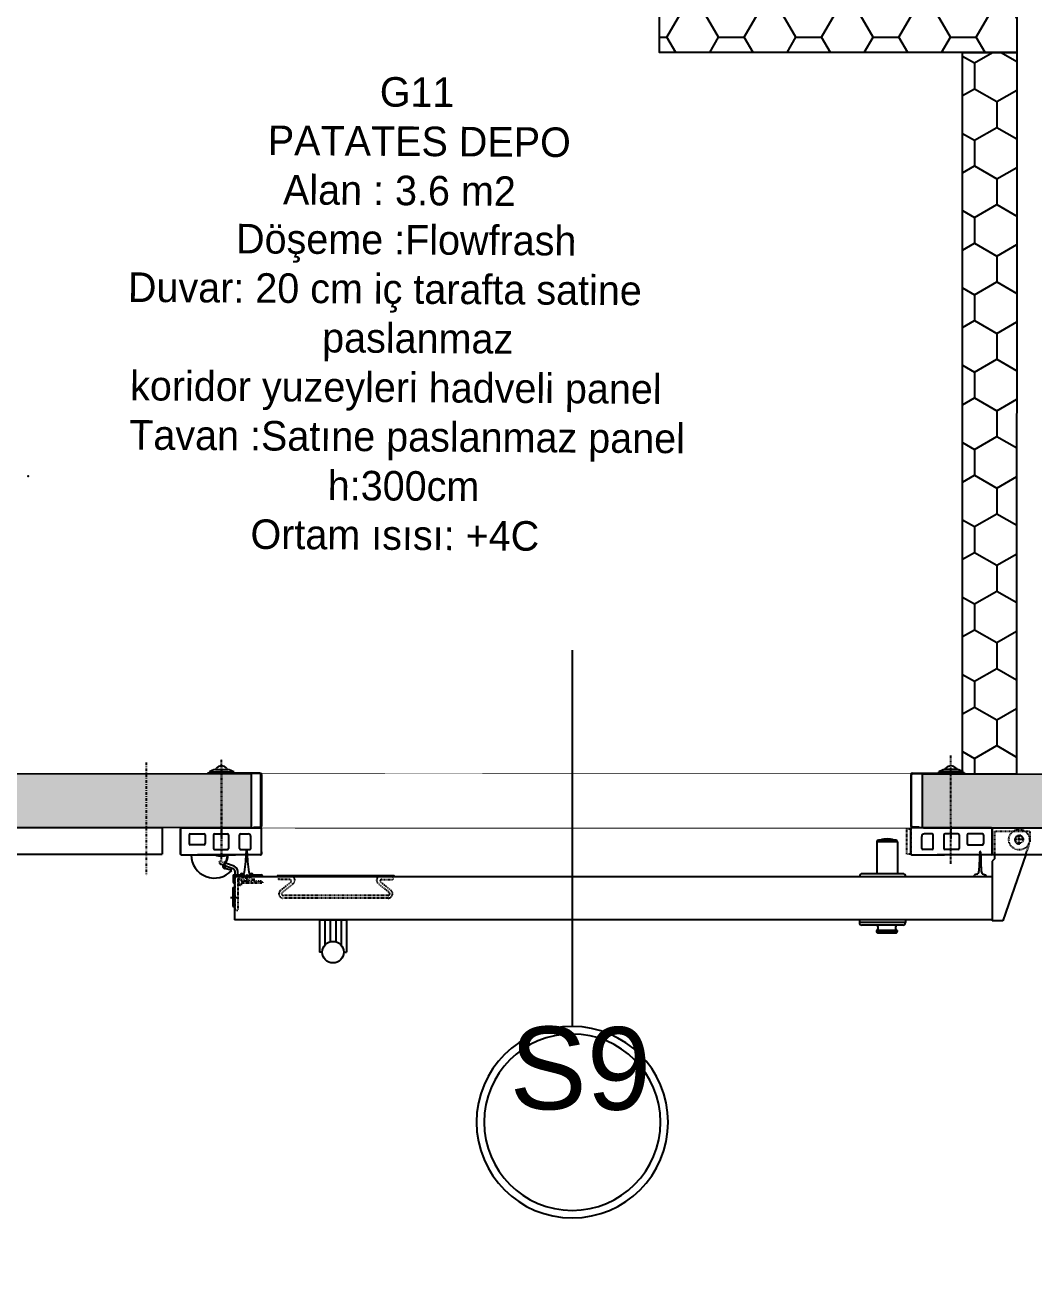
# Model space of a CAD drawing. Header units: millimetres. Extents: x 17474 to 44983, y -1049 to 14585.
# Drawn here: x 21707.8 to 21894.3, y 204.4 to 435.7 of the extents above; entities that cross this region are included whole.
import ezdxf

# ---------------------------------------------------------------- set-up
doc = ezdxf.new("R2010")
doc.units = ezdxf.units.MM
doc.set_wipeout_variables(frame=1)
doc.linetypes.add('STRICHPUNKT', pattern=[1, 0.5, -0.25, 0, -0.25])
doc.linetypes.add('VERDECKT', pattern=[0.375, 0.25, -0.125])
for name, color, linetype in [('10 CM  SOĞUK ODA PANEL-PASLANMAZ KAPLAMA', 253, 'Continuous'), ('ACHSEN', 12, 'STRICHPUNKT'), ('BEMASSUNG', 9, 'Continuous'), ('DUVARIC', 254, 'Continuous'), ('NOKTA', 7, 'Continuous'), ('SOĞUK ODA KAPI', 42, 'Continuous'), ('TEXT03', 2, 'Continuous'), ('TXT-YOO', 7, 'Continuous'), ('UMRISS02', 1, 'Continuous'), ('UMRISS03', 2, 'Continuous'), ('UMRISS05', 3, 'Continuous'), ('VERDECKTE', 13, 'VERDECKT'), ('YAZI-1_OGE', 255, 'Continuous')]:
    doc.layers.add(name, color=color, linetype=linetype)
doc.layers.add('INT-ELE-1', color=7, linetype='Continuous', true_color=0x8f8f8f)
doc.styles.add('MEKAN', font='stylu.ttf', dxfattribs={"height": 13})

# ---------------------------------------------------------------- blocks, each defined once
blk = doc.blocks.new('KAPI KODU')
at = {"layer": 'YAZI-1_OGE', "color": 3}
blk.add_line((15638.78, 6518.22), (15638.78, 6587.78), dxfattribs=at)
for radius in [17.7, 16.3]:
    blk.add_circle((15638.78, 6605.48), radius, dxfattribs=at)
blk = doc.blocks.new('11')
at = {"layer": 'UMRISS05'}
for p, q in [((-32.4, 35.6), (17.6, 35.6)), ((-32.4, 35.6), (-32.4, -24.4)), ((-22.4, 35.6), (-22.4, -11.2)), ((-12.4, 35.6), (-12.4, -5)), ((-2.4, 35.6), (-2.4, -5)), ((7.6, 35.6), (7.6, -11.2)), ((17.6, 35.6), (17.6, -24.4)), ((-27.4, -24.4), (-32.4, -24.4)), ((12.6, -24.4), (17.6, -24.4))]:
    blk.add_line(p, q, dxfattribs=at)
blk.add_circle((-7.4, -24.4), 20, dxfattribs=at)
blk = doc.blocks.new('A$C304B054E')
at = {"layer": 'TEXT03'}
h = blk.add_hatch(dxfattribs=at)
h.set_pattern_fill('ANSI31', color=256, angle=-90, style=0)
h.set_pattern_definition([(225, (2402.35979, 1807.77767), (-0.088388348, 0.088388348), [])])
h.paths.add_polyline_path([(1318.5, 227.2, 0.16), (1293.5, 227.2)])
at = {"layer": 'ACHSEN'}
for p, q in [((76, 188.6), (76, 376.8)), ((1424, 183.3), (1424, 384)), ((76, 361.6), (76, 195.4)), ((76, 253.1), (76, 229.1)), ((1424, 253.1), (1424, 229.1))]:
    blk.add_line(p, q, dxfattribs=at)
at = {"layer": 'ACHSEN', "ltscale": 0.1}
for p, q in [((1550, 219), (1550, 237)), ((1559, 228), (1541, 228))]:
    blk.add_line(p, q, dxfattribs=at)
at = {"layer": 'ACHSEN'}
blk.add_lwpolyline([(1342.7, 247.9), (1349.8, 247.9), (1349.8, 201.2), (1342.7, 201.2)], close=True, dxfattribs=at)
at = {"layer": 'BEMASSUNG'}
for p, q in [((130.9, 350), (130.9, 250)), ((1370.9, 350), (1370.9, 250))]:
    blk.add_line(p, q, dxfattribs=at)
at = {"layer": 'TEXT03'}
for p, q in [((1325, 224.2), (1287, 224.2)), ((1287, 224.2), (1287, 165.2)), ((1322, 227.2), (1290, 227.2)), ((1322, 227.2), (1290, 227.2)), ((1325, 224.2), (1325, 165)), ((1335.2, 165), (1260.2, 165)), ((1339.8, 80), (1254.8, 80)), ((1254.8, 80), (1254.8, 75)), ((1339.8, 75), (1254.8, 75)), ((1334.8, 70), (1259.8, 70)), ((1339.8, 80), (1339.8, 75)), ((1324.6, 60), (1286.6, 60)), ((1286.6, 60), (1286.6, 58)), ((1324.6, 58), (1286.6, 58)), ((1322.6, 55), (1288.6, 55)), ((1324.6, 60), (1324.6, 58))]:
    blk.add_line(p, q, dxfattribs=at)
for centre, radius, start, end in [((1290, 224.2), 3, 90, 180), ((1306, 189.2), 40.1, 71.8194, 108.1806), ((1322, 224.2), 3, 0, 90), ((1260.2, 160), 5, 90, 180), ((1335.2, 160), 5, 0, 90), ((1259.8, 75), 5, 180, 270), ((1283.9, 65), 5.65, 297.764, 62.236), ((1327.2, 65), 5.65, 117.764, 242.236), ((1334.8, 75), 5, 270, 0), ((1291, 58.8), 4.5, 190.0611, 237.319), ((1320.1, 58.8), 4.5, 302.681, 349.9389)]:
    blk.add_arc(centre, radius, start, end, dxfattribs=at)
at = {"layer": 'UMRISS02'}
blk.add_line((92.6, 121), (108, 121), dxfattribs=at)
at = {"layer": 'UMRISS03'}
for p, q in [((147, 351.2), (50, 351.2)), ((50, 351.2), (50, 350)), ((147.3, 350), (50, 350)), ((53.5, 353.2), (98.5, 353.2)), ((53.5, 353.2), (53.5, 351.2)), ((53.5, 351.2), (98.5, 351.2)), ((64.6, 357.7), (66, 359.5)), ((64.6, 357.7), (87.4, 357.7)), ((86, 359.5), (87.4, 357.7)), ((98.5, 351.2), (98.5, 353.2)), ((148.8, 252.7), (148.8, 348.5)), ((150, 348.2), (150, 253)), ((1350, 348.2), (1350, 253)), ((1351.2, 252.7), (1351.2, 348.5)), ((1352.7, 350), (1450, 350)), ((1353, 351.2), (1450, 351.2)), ((1401.5, 351.2), (1401.5, 353.2)), ((1446.5, 353.2), (1401.5, 353.2)), ((1446.5, 351.2), (1401.5, 351.2)), ((1414, 359.5), (1412.6, 357.7)), ((1435.4, 357.7), (1412.6, 357.7)), ((1435.4, 357.7), (1434, 359.5)), ((1446.5, 353.2), (1446.5, 351.2)), ((1450, 351.2), (1450, 350)), ((150, 331.7), (150, 253)), ((0, 248), (0, 202)), ((0, 202), (0, 248)), ((2, 250), (135.1, 250)), ((16, 236.7), (16, 220.7)), ((18, 238.7), (44, 238.7)), ((46, 236.7), (46, 220.7)), ((61, 236.7), (61, 211.7)), ((63, 238.7), (87, 238.7)), ((89, 236.7), (89, 211.7)), ((109, 211.7), (109, 236.7)), ((111, 238.7), (125, 238.7)), ((130, 211.7), (130, 233.7)), ((135, 251.2), (147.3, 251.2)), ((135, 251.2), (135, 250)), ((135, 251.2), (135.1, 251.2)), ((135, 250), (148, 250)), ((143.8, 250), (147, 250)), ((150, 200), (150, 248)), ((1350, 202), (1350, 248)), ((1365, 250), (1352, 250)), ((1365, 251.2), (1352.7, 251.2)), ((1356.2, 250), (1353, 250)), ((1365, 251.2), (1364.9, 251.2)), ((1498, 250), (1364.9, 250)), ((1365, 251.2), (1365, 250)), ((1370, 211.7), (1370, 233.7)), ((1389, 238.7), (1375, 238.7)), ((1391, 211.7), (1391, 236.7)), ((1411, 236.7), (1411, 211.7)), ((1437, 238.7), (1413, 238.7)), ((1439, 236.7), (1439, 211.7)), ((1454, 236.7), (1454, 220.7)), ((1482, 238.7), (1456, 238.7)), ((1484, 236.7), (1484, 220.7)), ((1500, 248), (1500, 202)), ((1500, 202), (1500, 248)), ((44, 218.7), (18, 218.7)), ((63, 209.7), (87, 209.7)), ((111, 209.7), (128, 209.7)), ((1389, 209.7), (1372, 209.7)), ((1437, 209.7), (1413, 209.7)), ((1456, 218.7), (1482, 218.7)), ((2, 200), (89.4, 200)), ((2, 200), (101.7, 200)), ((2, 200), (3, 200)), ((150, 200), (88.2, 200)), ((1352, 200), (1411.8, 200)), ((1498, 200), (1398.3, 200)), ((1498, 200), (1410.6, 200)), ((1477.5, 204.1), (1475.8, 169.6)), ((1478.5, 204.1), (1480.1, 169.6)), ((1498, 200), (1497, 200)), ((1505, 193), (1500, 188)), ((1505, 193), (1500, 188)), ((1500, 188), (1500, 78)), ((1505, 193), (1505, 200.5)), ((1505, 193), (1505, 200.5)), ((1562.2, 200.5), (1520, 78)), ((81.3, 179.5), (81.3, 179.5)), ((97.7, 174.1), (82.1, 179.8)), ((99.4, 178.8), (83.1, 184.7)), ((97.5, 163), (97.5, 150)), ((97.5, 163), (114.8, 163)), ((97.5, 163), (114.8, 163)), ((97.5, 163), (97.5, 150)), ((101, 163), (101, 169.4)), ((103, 163), (117, 163)), ((106, 163), (106, 169.4)), ((106, 163), (117, 163)), ((113.9, 165.5), (115.5, 165.5)), ((117.1, 160), (114.8, 163)), ((118, 160.3), (118, 162)), ((127, 160.3), (127, 162)), ((127.9, 160), (130.2, 163)), ((128, 163), (142, 163)), ((128, 163), (142, 163)), ((128.5, 163), (147.3, 163)), ((129.5, 165.5), (131.1, 165.5)), ((130.2, 163), (149, 163)), ((1471.7, 164.2), (1468.1, 163)), ((1484.2, 164.2), (1487.8, 163)), ((97, 139.5), (100, 139.5)), ((97, 139.5), (97, 104.5)), ((99.5, 148), (100, 148)), ((100, 160), (108, 160)), ((100, 160), (108, 160)), ((100, 160), (100, 148)), ((103.5, 160), (117.6, 160)), ((120.9, 160), (120.9, 160.3)), ((124.9, 160), (124.9, 160.3)), ((137, 160), (131, 160)), ((136.5, 160), (151.5, 160)), ((151.5, 160.5), (151.5, 160)), ((395, 161), (179, 161)), ((1466.5, 160), (1466.8, 161.5)), ((1489.5, 160), (1489.1, 161.5)), ((97, 104.5), (100, 104.5)), ((1520, 78), (1500, 78))]:
    blk.add_line(p, q, dxfattribs=at)
at = {"layer": 'UMRISS03', "linetype": 'STRICHPUNKT'}
for p, q in [((1477.2, 204.1), (1476.7, 195.5)), ((1478.8, 204.1), (1479.2, 195.5))]:
    blk.add_line(p, q, dxfattribs=at)
at = {"layer": 'UMRISS03', "flags": 128}
for points in [[(81.3, 179.5), (81.1, 179.5), (80.7, 179.7), (80.5, 179.8), (80.4, 179.9), (80.3, 180), (80.3, 180), (80.3, 180), (80.3, 180)], [(81.9, 174.8), (82.2, 175.2), (82.4, 175.7), (82.5, 176.3), (82.6, 176.8), (82.6, 177.4), (82.6, 177.9), (82.4, 178.3), (82.2, 178.7), (82, 179.1), (81.7, 179.3), (81.3, 179.4)]]:
    blk.add_lwpolyline(points, dxfattribs=at)
at = {"layer": 'UMRISS03'}
for centre, radius, start, end in [((76, 314.2), 45, 104.7316, 120), ((76, 351.2), 13, 39.7021, 140.2979), ((76, 314.2), 45, 60, 75.2684), ((147, 348.2), 3, 0, 90), ((147.3, 348.5), 1.5, 0, 90), ((1353, 348.2), 3, 90, 180), ((1352.7, 348.5), 1.5, 90, 180), ((1424, 314.2), 45, 104.7316, 120), ((1424, 351.2), 13, 39.7021, 140.2979), ((1424, 314.2), 45, 60, 75.2684), ((2, 248), 2, 90, 180), ((18, 236.7), 2, 90, 180), ((44, 236.7), 2, 0, 90), ((63, 236.7), 2, 90, 180), ((87, 236.7), 2, 0, 90), ((111, 236.7), 2, 90, 180), ((125, 233.7), 5, 0, 90), ((147, 253), 3, 270, 0), ((147.3, 252.7), 1.5, 270, 0), ((148, 248), 2, 0, 90), ((1353, 253), 3, 180, 270), ((1352, 248), 2, 90, 180), ((1352.7, 252.7), 1.5, 180, 270), ((1375, 233.7), 5, 90, 180), ((1389, 236.7), 2, 0, 90), ((1413, 236.7), 2, 90, 180), ((1437, 236.7), 2, 0, 90), ((1456, 236.7), 2, 90, 180), ((1482, 236.7), 2, 0, 90), ((1498, 248), 2, 0, 90), ((18, 220.7), 2, 180, 270), ((44, 220.7), 2, 270, 0), ((63, 211.7), 2, 180, 270), ((87, 211.7), 2, 270, 0), ((111, 211.7), 2, 180, 270), ((128, 211.7), 2, 270, 0), ((1372, 211.7), 2, 180, 270), ((1389, 211.7), 2, 270, 0), ((1413, 211.7), 2, 180, 270), ((1437, 211.7), 2, 270, 0), ((1456, 220.7), 2, 180, 270), ((1482, 220.7), 2, 270, 0), ((2, 202), 2, 180, 270), ((62.9, 200), 43, 180, 318.0866), ((75.7, 225.1), 27.4, 246.6205, 293.3795), ((60.3, 200), 28, 317.518, 0.0451), ((-217.7, 218.6), 339.9, 351.4567, 357.9851), ((122.5, 207.2), 0.75, 320.1906, 219.8094), ((121.7, 206.6), 0.25, 357.9851, 39.8094), ((123.3, 206.6), 0.25, 140.1906, 182.0149), ((462.7, 218.6), 339.9, 182.0149, 188.5433), ((148, 202), 2, 270, 0), ((1352, 202), 2, 180, 270), ((1478, 204.8), 0.75, 320.1906, 219.8094), ((1477.2, 204.1), 0.25, 357.9851, 39.8094), ((1478.7, 204.1), 0.25, 140.1906, 182.0149), ((1498, 202), 2, 270, 0), ((82.4, 184.2), 3.42, 223.9504, 244.5133), ((82.3, 179.6), 2.02, 132.0695, 168.2654), ((81.5, 181), 1.52, 217.9227, 258.3654), ((96, 169.4), 5, 0, 70), ((96, 169.4), 10, 0, 70), ((114, 162.5), 3, 90.4655, 170.4098), ((115.4, 168.5), 3, 270.4655, 351.4567), ((117, 162), 1, 0, 90), ((122.9, 160.3), 2, 0, 180), ((129.5, 168.5), 3, 188.5433, 270), ((128, 162), 1, 90, 180), ((131, 162.5), 3, 9.5902, 89.5345), ((149, 160.5), 2.5, 0, 90), ((1468.8, 161.1), 2, 108.4175, 168), ((1469.8, 169.8), 6, 288.4175, 357.2876), ((1486.1, 169.8), 6, 182.7124, 251.5825), ((1487.2, 161.1), 2, 12, 71.5825), ((99.5, 150), 2, 180, 284.4626), ((99.5, 150), 2, 180, 270)]:
    blk.add_arc(centre, radius, start, end, dxfattribs=at)
at = {"layer": 'UMRISS03', "linetype": 'STRICHPUNKT'}
blk.add_arc((1478, 204.8), 1.05, 321.2647, 218.7353, dxfattribs=at)
at = {"layer": 'UMRISS03'}
for points, knots in [([(79.9, 181.8), (80.5, 182.4), (81, 183.1), (82, 184.4), (82.5, 185.1), (83.8, 187.2), (84.5, 188.7), (85.4, 191), (85.7, 191.8), (86, 193), (86.2, 193.4), (86.3, 194.2), (86.4, 194.6), (86.8, 196.7), (87, 198.3), (87, 200)], [0, 0, 0, 0, 0.125, 0.125, 0.25, 0.25, 0.5, 0.5, 0.625, 0.625, 0.6875, 0.6875, 0.75, 0.75, 1, 1, 1, 1]), ([(79.9, 181.8), (79.6, 181.5), (79.3, 181.1), (78.9, 180.5), (78.8, 180.3), (78.6, 179.9), (78.6, 179.7), (78.5, 179.3), (78.4, 179.1), (78.4, 178.7), (78.4, 178.5), (78.4, 178.1), (78.4, 177.9), (78.5, 177.5), (78.6, 177.4), (78.7, 177), (78.8, 176.9), (79, 176.6), (79.1, 176.4), (79.5, 176.1), (79.7, 175.8), (80.3, 175.4), (80.6, 175.3), (81.2, 175), (81.6, 174.9), (81.9, 174.8)], [0, 0, 0, 0, 0.125, 0.125, 0.1875, 0.1875, 0.25, 0.25, 0.3125, 0.3125, 0.375, 0.375, 0.4375, 0.4375, 0.5, 0.5, 0.5625, 0.5625, 0.625, 0.625, 0.75, 0.75, 0.875, 0.875, 1, 1, 1, 1]), ([(94.9, 171.3), (94.9, 171.3), (94.9, 171.3), (94.7, 171.4), (94.1, 171.5), (93.3, 171.7), (92.2, 172), (90.8, 172.4), (89.3, 172.8), (87.4, 173.3), (85.4, 173.8), (83.5, 174.3), (82.3, 174.7), (81.9, 174.8)], [0, 0, 0, 0, 0.050779, 0.152275, 0.250909, 0.349543, 0.451055, 0.552565, 0.651102, 0.749638, 0.851083, 0.952528, 1, 1, 1, 1])]:
    blk.add_open_spline(points, degree=3, knots=knots, dxfattribs=at)
at = {"layer": 'UMRISS05'}
for p, q in [((1499, 250), (2810, 250)), ((0, 200.5), (0, 202)), ((99.9, 200), (31.6, 200)), ((150.6, 203), (150.6, 205.3)), ((1500, 200.5), (1500, 202)), ((1500, 200.5), (2810, 200.5)), ((100, 160), (100, 80)), ((100, 160), (1500, 160)), ((120, 160), (100, 160)), ((100, 160), (108, 160)), ((120, 160), (100, 160)), ((100, 160), (108, 160)), ((120, 160), (100, 160)), ((178, 160), (179, 161)), ((178, 160), (179, 161)), ((396, 160), (395, 161)), ((1500, 160), (1500, 80)), ((1500, 80), (100, 80))]:
    blk.add_line(p, q, dxfattribs=at)
blk.add_arc((147.6, 203), 3, 270, 0, dxfattribs=at)
at = {"layer": 'VERDECKTE', "ltscale": 0.1}
for p, q in [((1570, 243), (1505, 243)), ((1505, 200.5), (1505, 243)), ((1570, 243), (1570, 223)), ((1562.2, 200.5), (1570, 223))]:
    blk.add_line(p, q, dxfattribs=at)
at = {"layer": 'VERDECKTE'}
for p, q in [((72.3, 186.5), (72.9, 188.4)), ((83.1, 184.7), (72.9, 188.4)), ((82.1, 179.8), (74.1, 182.7)), ((101, 97), (101, 163)), ((106, 163), (106, 97)), ((107.5, 156), (107.5, 155.5)), ((107.5, 156), (108.5, 156)), ((107.5, 155.5), (109, 152)), ((107.5, 152), (109, 152)), ((107.5, 152), (107.5, 151.5)), ((107.5, 151.5), (109, 148)), ((107.5, 148), (109, 148)), ((107.5, 148), (107.5, 147.5)), ((107.5, 147.5), (108.5, 145.2)), ((109, 159), (109, 156.5)), ((110.3, 144), (112.5, 144)), ((112.5, 159), (112.5, 152)), ((112.5, 147), (112.5, 144)), ((113.5, 151), (131.5, 151)), ((113.5, 148), (151.5, 148)), ((119.2, 152.2), (114, 159)), ((116.8, 159.3), (114.5, 159.8)), ((120, 151.8), (125, 151.8)), ((120.9, 156.3), (120.9, 160)), ((124.9, 156.3), (124.9, 160)), ((125.8, 152.2), (131, 159)), ((128.2, 159.3), (130.4, 159.8)), ((132.5, 159), (132.5, 152)), ((135.5, 159), (135.5, 151.5)), ((136.5, 150.5), (139, 150.5)), ((139.5, 152), (139.5, 151)), ((139.5, 152), (140, 152)), ((140, 152), (143.5, 150.5)), ((143.5, 152), (143.5, 150.5)), ((143.5, 152), (144, 152)), ((144, 152), (147.5, 150.5)), ((147.5, 152), (148, 152)), ((147.5, 152), (147.5, 150.5)), ((148, 152), (150.3, 151)), ((151.5, 149.2), (151.5, 148)), ((180.8, 159), (181.5, 154.5)), ((181.5, 159), (180.8, 159)), ((181.5, 160), (181.5, 159)), ((181.5, 154.6), (181.6, 154.5)), ((202, 154.5), (181.5, 154.5)), ((184.5, 133.8), (204.1, 149.4)), ((188.1, 130.3), (209.3, 147.5)), ((384.5, 161), (190.4, 161)), ((385.9, 130.3), (364.7, 147.5)), ((389.5, 133.8), (369.9, 149.4)), ((372, 154.5), (392.5, 154.5)), ((392.5, 160), (392.5, 159)), ((393.3, 159), (392.5, 154.5)), ((392.5, 159), (393.3, 159)), ((384, 125), (190, 125)), ((384, 120), (190, 120)), ((106, 97), (101, 97))]:
    blk.add_line(p, q, dxfattribs=at)
for radius in [19, 7]:
    blk.add_circle((1550, 228), radius, dxfattribs=at)
for centre, radius, start, end in [((1550, 228), 8, 342.3382, 281.6046), ((75.1, 185.5), 3, 161.2417, 250), ((1505.4, 201.5), 1.5, 270, 315), ((108, 159), 1, 0, 90), ((108.5, 156.5), 0.5, 270, 0), ((110.3, 146), 2, 203.1986, 270), ((113.5, 159), 1, 90, 180), ((113.5, 152), 1, 180, 270), ((113.5, 147), 1, 90, 180), ((114.4, 159.3), 0.5, 77.0808, 217), ((117, 160.3), 1, 260, 0), ((120, 152.8), 1, 217, 270), ((122.9, 156.3), 2, 180, 0), ((125, 152.8), 1, 270, 323), ((128, 160.3), 1, 180, 280), ((130.6, 159.3), 0.5, 323, 102.9192), ((131.5, 159), 1, 0, 90), ((131.5, 152), 1, 270, 0), ((136.5, 159), 1, 90, 180), ((136.5, 151.5), 1, 180, 270), ((139, 151), 0.5, 270, 0), ((149.5, 149.2), 2, 0, 66.8014), ((202, 151.5), 3, 315, 90), ((203.5, 153), 8, 313.2038, 90), ((370.5, 153), 8, 90, 223.2038), ((372, 151.5), 3, 90, 225), ((190, 128), 8, 130.4238, 270), ((190, 128), 3, 130.4238, 270), ((384, 128), 8, 270, 49.5762), ((384, 128), 3, 270, 49.5762)]:
    blk.add_arc(centre, radius, start, end, dxfattribs=at)
at = {"layer": 'BEMASSUNG'}
blk.add_blockref('11', (289.4, 44.4), dxfattribs=at)
blk = doc.blocks.new('A$C7A7A3370')
at = {"layer": 'ACHSEN'}
blk.add_line((535.49, 130.64), (535.49, 109.74), dxfattribs=at)
at = {"layer": 'UMRISS05'}
for p, q in [((407.94, 118.61), (538.45, 118.61)), ((538.45, 118.61), (538.45, 113.66)), ((413.7, 113.66), (538.45, 113.66))]:
    blk.add_line(p, q, dxfattribs=at)

msp = doc.modelspace()

# ---------------------------------------------------------------- hatches: boundary and pattern name
at = {"layer": '10 CM  SOĞUK ODA PANEL-PASLANMAZ KAPLAMA'}
h = msp.add_hatch(dxfattribs=at)
h.set_pattern_fill('HONEY', color=256, scale=1.5)
h.set_pattern_definition([(0, (-17068.903, -6479.164), (7.14375, 4.12444597), [4.7625, -9.525]), (120, (-17068.903, -6479.164), (-7.14375, 4.124446), [4.7625, -9.525]), (60, (-17068.903, -6479.164), (2e-08, 8.24889196), [-9.525, 4.7625])])
h.paths.add_polyline_path([(21825.07, 606.17), (21891.07, 606.17), (21891.07, 430.59), (21825.07, 430.59)])
h.paths.add_polyline_path([(21835.07, 596.17), (21881.07, 596.17), (21881.07, 440.59), (21835.07, 440.59)], flags=16)
h = msp.add_hatch(dxfattribs=at)
h.set_pattern_fill('HONEY', color=256, scale=1.5, angle=-90)
h.set_pattern_definition([(270, (23512.414, 7679.5656), (4.124446, -7.14375), [4.7625, -9.525]), (30, (23512.414, 7679.5656), (4.124446, 7.14375), [4.7625, -9.525]), (330, (23512.414, 7679.5656), (8.248892, -2e-08), [-9.525, 4.7625])])
h.paths.add_polyline_path([(21891.06, 297.2), (21881.06, 297.2), (21881.07, 430.59), (21891.07, 430.59)])
h = msp.add_hatch(dxfattribs=at)
h.set_pattern_fill('HONEY', color=256, scale=1.5)
h.set_pattern_definition([(0, (14342.511, 1918.6886), (7.14375, 4.124446), [4.7625, -9.525]), (120, (14342.511, 1918.6886), (-7.14375, 4.124446), [4.7625, -9.525]), (60, (14342.511, 1918.6886), (2e-08, 8.248892), [-9.525, 4.7625])])
h.paths.add_polyline_path([(22570.69, 296.85), (22570.69, 286.85), (21641.49, 287.32), (21641.49, 297.32)])

# ---------------------------------------------------------------- linework, layer by layer
for points in [[(21825.07, 606.17), (21891.07, 606.17), (21891.07, 430.59), (21825.07, 430.59)], [(21891.06, 297.2), (21881.06, 297.2), (21881.07, 430.59), (21891.07, 430.59)], [(22570.69, 296.85), (22570.69, 286.85), (21641.49, 287.32), (21641.49, 297.32)]]:
    msp.add_lwpolyline(points, close=True, dxfattribs=at)
at = {"layer": 'NOKTA', "color": 3}
msp.add_point((21708.39, 352.3), dxfattribs=at)

# ---------------------------------------------------------------- block references
at = {"layer": 'SOĞUK ODA KAPI'}
msp.add_blockref('A$C7A7A3370', (21194.68, 168.72), dxfattribs=at)

# ---------------------------------------------------------------- texts
at = {"layer": 'TXT-YOO', "attachment_point": 1, "rotation": 359.6197, "style": 'MEKAN'}
for s, insert, char_height, width in [('\\pi59.11074;G11\\P\\pi38.48185;PATATES DEPO  \\P\\pi41.34975;Alan : 3.6 m2  \\P\\pi32.73406;Döşeme :Flowfrash\\P\\pi12.81266;Duvar: 20 cm iç tarafta satine \\P\\pi48.76232;paslanmaz\\P\\pi13.33827;koridor yuzeyleri hadveli panel  \\P\\pi13.23035;Tavan :Satıne paslanmaz panel \\P\\pi49.97943;h:300cm \\P\\pi35.75985;{\\C14;\\c153;Ortam ısısı: +4C\\P\\pi64.50279;} \\P\\pi61.79277;   ', (21714.28, 426.45), 5.46, 131.7156), ('\\pi146.70552;{\\f@Arial Unicode MS|b0|i0|c162|p34;\\H0.625x;S9}  \\P\\pi152.64709; \\P\\pi140.50622;   ', (21650.73, 251.54), 24.4608, 317.435)]:
    msp.add_mtext(s, dxfattribs=dict(at, insert=insert, char_height=char_height, width=width))

# ---------------------------------------------------------------- next in the draw order: wipeouts: each hides what was drawn before it
msp.add_wipeout([(21749.61, 297.26), (21749.61, 287.28), (21873.61, 287.28), (21873.61, 297.2), (21738.15, 297.28)]).dxf.layer = 'INT-ELE-1'

# ---------------------------------------------------------------- next in the draw order: hatches: boundary and pattern name
at = {"layer": 'DUVARIC'}
h = msp.add_hatch(dxfattribs=at)
h.set_pattern_fill('JIS_STN_2.5', color=256, scale=2, angle=-0.33)
h.set_pattern_definition([(44.669988, (-17068.903, -6479.164), (-3.5151114, 3.5558391), []), (44.669988, (-17065.373, -6479.1844), (-3.5151114, 3.5558391), [2.4, -1])])
edge = h.paths.add_edge_path()
edge.add_line((22025.39, -209.9), (21875.39, -206.7))
edge.add_line((21875.39, -206.7), (21875.39, -200.1))
edge.add_line((21875.39, -200.1), (21854.69, -200.1))
edge.add_line((21854.69, -200.1), (21805.29, -199.4))
edge.add_line((21805.29, -199.4), (21805.29, -225.6))
edge.add_line((21805.29, -225.6), (21482.69, -221.4))
edge.add_line((21482.69, -221.4), (21216.09, -217.8))
edge.add_line((21216.09, -217.8), (21216.09, -192.8))
edge.add_line((21216.09, -192.8), (21183.19, -193.5))
edge.add_line((21183.19, -193.5), (21129.49, -193.2))
edge.add_line((21129.49, -193.2), (21128.69, -216.7))
edge.add_line((21128.69, -216.7), (20674.79, -210.9))
edge.add_line((20674.79, -210.9), (20680.99, 553.2))
edge.add_line((20680.99, 553.2), (20670.99, 553.28))
edge.add_line((20670.99, 553.28), (20664.64, -229.47))
edge.add_line((20664.64, -229.47), (21148.07, -235.65))
edge.add_line((21148.07, -235.65), (21148.87, -212.01))
edge.add_line((21148.87, -212.01), (21183.4, -212.2))
edge.add_line((21183.4, -212.2), (21196.15, -211.93))
edge.add_line((21196.15, -211.93), (21196.15, -236.23))
edge.add_line((21196.15, -236.23), (21482.49, -240.1))
edge.add_line((21482.49, -240.1), (21825.35, -244.56))
edge.add_line((21825.35, -244.56), (21825.35, -218.38))
edge.add_line((21825.35, -218.38), (21854.6, -218.8))
edge.add_line((21854.6, -218.8), (21855.45, -218.8))
edge.add_line((21855.45, -218.8), (21855.45, -224.98))
edge.add_line((21855.45, -224.98), (22025.02, -228.59))
edge.add_line((22025.02, -228.59), (22025.34, -209.9))

# ---------------------------------------------------------------- next in the draw order: block references
at = {"layer": 'INT-ELE-1', "xscale": -1, "rotation": 180}
msp.add_blockref('KAPI KODU', (6170.16, 6838.33), dxfattribs=at)
at = {"layer": 'SOĞUK ODA KAPI', "xscale": 0.1, "yscale": 0.1, "zscale": 0.1}
msp.add_blockref('A$C304B054E', (21736.52, 262.28), dxfattribs=at)

doc.saveas('drawing.dxf')
